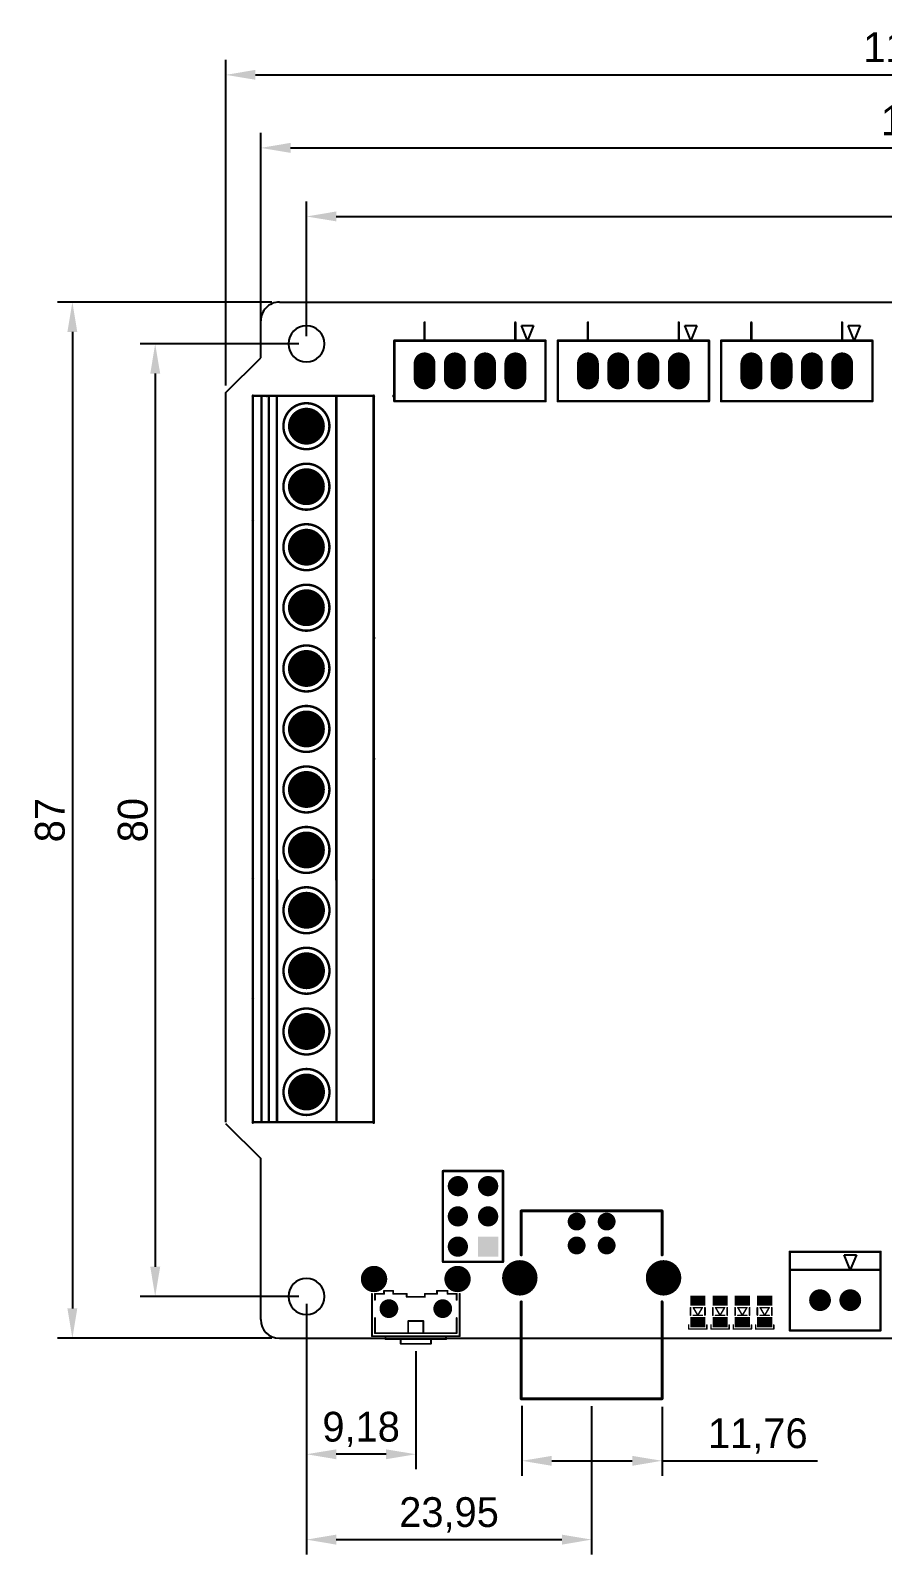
# Model space of a CAD drawing. Header units: millimetres. Extents: x 237 to 370, y 258 to 386.
# Drawn here: x 236.7 to 308.2, y 257.6 to 385.6 of the extents above; entities that cross this region are included whole.
import ezdxf

# ---------------------------------------------------------------- set-up
doc = ezdxf.new("R2010")
doc.units = ezdxf.units.MM
for name, color, linetype in [('KeepOutLayer', 6, 'Continuous'), ('TopOverlay', 2, 'Continuous'), ('TopPaste', 8, 'Continuous'), ('TopSolder', 216, 'Continuous')]:
    doc.layers.add(name, color=color, linetype=linetype)
doc.dimstyles.new('ISO-25', dxfattribs={"dimtxt": 2.5, "dimasz": 2.5, "dimexe": 1.25, "dimexo": 0.625, "dimtad": 1, "dimtxsty": 'Standard', "dimcen": 2.5, "dimadec": 0, "dimazin": 0, "dimtfac": 1, "dimtmove": 0, "dimatfit": 3, "dimfxl": 1, "dimarcsym": 0})

# ---------------------------------------------------------------- blocks, each defined once
blk = doc.blocks.new('*D1')
at = {"color": 0, "lineweight": -2}
for p, q in [((259.87, 359.89), (259.87, 371.2)), ((366.87, 359.89), (366.87, 371.2)), ((262.37, 369.95), (364.37, 369.95))]:
    blk.add_line(p, q, dxfattribs=at)
at = {"color": 0}
for points in [[(262.37, 370.37), (262.37, 369.54), (259.87, 369.95)], [(364.37, 370.37), (364.37, 369.54), (366.87, 369.95)]]:
    blk.add_solid(points, dxfattribs=at)
at = {"layer": 'Defpoints', "color": 0}
for p in [(366.87, 369.95), (259.87, 359.26), (366.87, 359.26)]:
    blk.add_point(p, dxfattribs=at)
at = {"color": 0, "insert": (313.37, 371.83), "char_height": 2.5, "attachment_point": 5}
blk.add_mtext('107', dxfattribs=at)
blk = doc.blocks.new('*D2')
at = {"color": 0, "lineweight": -2}
for p, q in [((259.24, 359.26), (245.92, 359.26)), ((247.17, 356.76), (247.17, 281.76)), ((259.24, 279.26), (245.92, 279.26))]:
    blk.add_line(p, q, dxfattribs=at)
at = {"color": 0}
for points in [[(246.76, 356.76), (247.59, 356.76), (247.17, 359.26)], [(246.76, 281.76), (247.59, 281.76), (247.17, 279.26)]]:
    blk.add_solid(points, dxfattribs=at)
at = {"layer": 'Defpoints', "color": 0}
for p in [(259.87, 359.26), (247.17, 279.26), (259.87, 279.26)]:
    blk.add_point(p, dxfattribs=at)
at = {"color": 0, "insert": (245.3, 319.26), "char_height": 2.5, "attachment_point": 5, "rotation": 90}
blk.add_mtext('80', dxfattribs=at)
blk = doc.blocks.new('*D3')
at = {"color": 0, "lineweight": -2}
for p, q in [((256.97, 362.76), (238.97, 362.76)), ((240.22, 360.26), (240.22, 278.26)), ((256.97, 275.76), (238.97, 275.76))]:
    blk.add_line(p, q, dxfattribs=at)
at = {"color": 0}
for points in [[(239.8, 360.26), (240.63, 360.26), (240.22, 362.76)], [(239.8, 278.26), (240.63, 278.26), (240.22, 275.76)]]:
    blk.add_solid(points, dxfattribs=at)
at = {"layer": 'Defpoints', "color": 0}
for p in [(257.59, 362.76), (240.22, 275.76), (257.59, 275.76)]:
    blk.add_point(p, dxfattribs=at)
at = {"color": 0, "insert": (238.34, 319.26), "char_height": 2.5, "attachment_point": 5, "rotation": 90}
blk.add_mtext('87', dxfattribs=at)
blk = doc.blocks.new('*D4')
at = {"color": 0, "lineweight": -2}
for p, q in [((256.03, 360.81), (256.03, 376.96)), ((370.36, 360.36), (370.36, 376.96)), ((258.53, 375.71), (367.86, 375.71))]:
    blk.add_line(p, q, dxfattribs=at)
at = {"color": 0}
for points in [[(258.53, 376.13), (258.53, 375.29), (256.03, 375.71)], [(367.86, 376.13), (367.86, 375.29), (370.36, 375.71)]]:
    blk.add_solid(points, dxfattribs=at)
at = {"layer": 'Defpoints', "color": 0}
for p in [(370.36, 375.71), (256.03, 360.18), (370.36, 359.73)]:
    blk.add_point(p, dxfattribs=at)
at = {"color": 0, "insert": (313.2, 377.79), "char_height": 2.5, "attachment_point": 5}
blk.add_mtext('114,33', dxfattribs=at)
blk = doc.blocks.new('*D5')
at = {"color": 0, "lineweight": -2}
for p, q in [((253.09, 355.77), (253.09, 383.09)), ((370.36, 357.04), (370.36, 383.09)), ((255.59, 381.84), (367.86, 381.84))]:
    blk.add_line(p, q, dxfattribs=at)
at = {"color": 0}
for points in [[(255.59, 382.26), (255.59, 381.43), (253.09, 381.84)], [(367.86, 382.26), (367.86, 381.43), (370.36, 381.84)]]:
    blk.add_solid(points, dxfattribs=at)
at = {"layer": 'Defpoints', "color": 0}
for p in [(370.36, 381.84), (370.36, 356.42), (253.09, 355.14)]:
    blk.add_point(p, dxfattribs=at)
at = {"color": 0, "insert": (311.73, 383.93), "char_height": 2.5, "attachment_point": 5}
blk.add_mtext('117,28', dxfattribs=at)
blk = doc.blocks.new('*D6')
at = {"color": 0, "lineweight": -2}
for p, q in [((259.87, 278.64), (259.87, 257.6)), ((283.81, 270.06), (283.81, 257.6)), ((262.37, 258.85), (281.31, 258.85))]:
    blk.add_line(p, q, dxfattribs=at)
at = {"color": 0}
for points in [[(262.37, 259.27), (262.37, 258.43), (259.87, 258.85)], [(281.31, 259.27), (281.31, 258.43), (283.81, 258.85)]]:
    blk.add_solid(points, dxfattribs=at)
at = {"layer": 'Defpoints', "color": 0}
for p in [(259.87, 279.26), (283.81, 270.68), (283.81, 258.85)]:
    blk.add_point(p, dxfattribs=at)
at = {"color": 0, "insert": (271.84, 260.93), "char_height": 2.5, "attachment_point": 5}
blk.add_mtext('23,95', dxfattribs=at)
blk = doc.blocks.new('*D7')
at = {"color": 0, "lineweight": -2}
for p, q in [((259.87, 278.64), (259.87, 264.77)), ((269.05, 274.67), (269.05, 264.77)), ((266.55, 266.02), (262.37, 266.02))]:
    blk.add_line(p, q, dxfattribs=at)
at = {"color": 0}
for points in [[(262.37, 266.43), (262.37, 265.6), (259.87, 266.02)], [(266.55, 266.43), (266.55, 265.6), (269.05, 266.02)]]:
    blk.add_solid(points, dxfattribs=at)
at = {"layer": 'Defpoints', "color": 0}
for p in [(259.87, 279.26), (269.05, 275.3), (259.87, 266.02)]:
    blk.add_point(p, dxfattribs=at)
at = {"color": 0, "insert": (264.46, 268.1), "char_height": 2.5, "attachment_point": 5}
blk.add_mtext('9,18', dxfattribs=at)
blk = doc.blocks.new('*D8')
at = {"color": 0, "lineweight": -2}
for p, q in [((277.96, 270.08), (277.96, 264.22)), ((289.72, 269.99), (289.72, 264.22)), ((280.46, 265.47), (287.22, 265.47)), ((289.72, 265.47), (302.76, 265.47))]:
    blk.add_line(p, q, dxfattribs=at)
at = {"color": 0}
for points in [[(280.46, 265.88), (280.46, 265.05), (277.96, 265.47)], [(287.22, 265.88), (287.22, 265.05), (289.72, 265.47)]]:
    blk.add_solid(points, dxfattribs=at)
at = {"layer": 'Defpoints', "color": 0}
for p in [(277.96, 270.7), (289.72, 270.62), (289.72, 265.47)]:
    blk.add_point(p, dxfattribs=at)
at = {"color": 0, "insert": (297.76, 267.55), "char_height": 2.5, "attachment_point": 5}
blk.add_mtext('11,76', dxfattribs=at)

msp = doc.modelspace()

# ---------------------------------------------------------------- linework, layer by layer
at = {"layer": 'KeepOutLayer'}
for p, q in [((257.594, 362.761), (368.865, 362.761)), ((256.032, 358.089), (256.032, 361.198)), ((253.085, 355.143), (256.032, 358.089)), ((253.085, 355.143), (253.086, 293.896)), ((253.086, 293.802), (256.032, 290.855)), ((256.032, 277.323), (256.032, 290.855)), ((257.594, 275.761), (330.365, 275.761))]:
    msp.add_line(p, q, dxfattribs=at)
for centre, radius, start, end in [((257.606, 361.187), 1.574, 90.42186, 180.42186), ((257.594, 277.323), 1.562, 179.99991, 269.99981)]:
    msp.add_arc(centre, radius, start, end, dxfattribs=at)
at = {"layer": 'TopOverlay'}
for p, q in [((278.422, 359.524), (277.914, 360.794)), ((277.914, 360.794), (278.93, 360.794)), ((278.93, 360.794), (278.422, 359.524)), ((292.138, 359.524), (291.63, 360.794)), ((291.63, 360.794), (292.646, 360.794)), ((292.646, 360.794), (292.138, 359.524)), ((305.854, 359.524), (305.346, 360.794)), ((305.346, 360.794), (306.362, 360.794)), ((306.362, 360.794), (305.854, 359.524)), ((305.524, 281.495), (305.016, 282.765)), ((305.016, 282.765), (306.032, 282.765)), ((306.032, 282.765), (305.524, 281.495))]:
    msp.add_line(p, q, dxfattribs=at)
for points, const_width in [([(269.786, 359.524), (269.786, 361.048)], 0.2), ([(277.406, 359.524), (277.406, 361.048)], 0.2), ([(283.502, 359.524), (283.502, 361.048)], 0.2), ([(291.122, 359.524), (291.122, 361.048)], 0.2), ([(297.218, 359.524), (297.218, 361.048)], 0.2), ([(304.838, 359.524), (304.838, 361.048)], 0.2), ([(267.246, 354.444), (267.246, 359.524)], 0.2), ([(267.246, 359.524), (279.946, 359.524)], 0.2), ([(279.946, 354.444), (279.946, 359.524)], 0.2), ([(280.962, 354.444), (280.962, 359.524)], 0.2), ([(280.962, 359.524), (293.662, 359.524)], 0.2), ([(293.662, 354.444), (293.662, 359.524)], 0.2), ([(294.678, 354.444), (294.678, 359.524)], 0.2), ([(294.678, 359.524), (307.378, 359.524)], 0.2), ([(307.378, 354.444), (307.378, 359.524)], 0.2), ([(255.365, 314.219), (255.365, 354.88)], 0.203), ([(255.365, 354.88), (256.513, 354.88)], 0.203), ([(256.09, 314.219), (256.09, 354.88)], 0.203), ([(256.538, 354.88), (257.392, 354.88)], 0.203), ([(256.712, 314.219), (256.712, 354.88)], 0.203), ([(257.392, 354.88), (262.38, 354.88)], 0.203), ([(257.392, 314.219), (257.392, 354.88)], 0.203), ([(262.38, 354.88), (265.515, 354.88)], 0.203), ([(262.38, 314.219), (262.38, 354.88)], 0.203), ([(265.515, 293.906), (265.515, 354.88)], 0.203), ([(267.246, 354.444), (279.946, 354.444)], 0.2), ([(280.962, 354.444), (293.662, 354.444)], 0.2), ([(294.678, 354.444), (307.378, 354.444)], 0.2), ([(255.365, 293.896), (255.365, 314.237)], 0.203), ([(256.095, 293.896), (256.095, 314.237)], 0.203), ([(256.718, 293.896), (256.718, 314.237)], 0.203), ([(257.398, 293.896), (257.398, 314.237)], 0.203), ([(262.385, 293.896), (262.385, 314.237)], 0.203), ([(255.395, 293.896), (256.095, 293.896)], 0.203), ([(256.095, 293.896), (256.718, 293.896)], 0.203), ([(256.718, 293.896), (257.398, 293.896)], 0.203), ([(257.398, 293.896), (262.385, 293.896)], 0.203), ([(262.385, 293.896), (265.505, 293.896)], 0.203), ([(265.505, 293.896), (265.515, 293.906)], 0.203), ([(271.33, 289.801), (276.37, 289.801)], 0.2), ([(271.33, 282.181), (271.33, 289.801)], 0.2), ([(276.37, 282.181), (276.37, 289.801)], 0.2), ([(277.901, 286.445), (289.719, 286.445)], 0.254), ([(277.901, 282.762), (277.901, 286.445)], 0.254), ([(289.719, 282.762), (289.719, 286.445)], 0.254), ([(300.444, 283.019), (302.984, 283.019)], 0.2), ([(300.444, 281.495), (300.444, 283.019)], 0.2), ([(302.984, 283.019), (308.064, 283.019)], 0.2), ([(308.064, 281.495), (308.064, 283.019)], 0.2), ([(271.33, 282.181), (276.37, 282.181)], 0.2), ([(300.444, 276.415), (300.444, 281.495)], 0.2), ([(300.444, 281.495), (308.064, 281.495)], 0.2), ([(308.064, 276.415), (308.064, 281.495)], 0.2), ([(265.366, 275.933), (265.366, 279.489)], 0.152), ([(265.62, 279.489), (266.382, 279.489)], 0.152), ([(265.62, 278.981), (265.62, 279.489)], 0.152), ([(266.382, 279.489), (266.382, 279.743)], 0.152), ([(266.382, 279.743), (267.144, 279.743)], 0.152), ([(267.144, 279.489), (267.144, 279.743)], 0.152), ([(267.144, 279.489), (268.287, 279.489)], 0.152), ([(268.287, 279.235), (268.287, 279.489)], 0.152), ([(268.287, 279.235), (269.811, 279.235)], 0.152), ([(269.811, 279.235), (269.811, 279.489)], 0.152), ([(269.811, 279.489), (270.827, 279.489)], 0.152), ([(270.827, 279.489), (270.827, 279.743)], 0.152), ([(270.827, 279.743), (271.716, 279.743)], 0.152), ([(271.716, 279.489), (271.716, 279.743)], 0.152), ([(271.716, 279.489), (272.478, 279.489)], 0.152), ([(272.478, 278.981), (272.478, 279.489)], 0.152), ([(272.732, 275.933), (272.732, 279.489)], 0.152), ([(277.901, 270.681), (277.901, 278.811)], 0.254), ([(289.719, 270.681), (289.719, 278.811)], 0.254), ([(292.113, 277.711), (292.113, 278.316)], 0.152), ([(292.341, 278.333), (292.722, 277.685)], 0.127), ([(292.341, 278.333), (293.103, 278.333)], 0.127), ([(292.341, 277.685), (292.722, 277.685)], 0.127), ([(292.722, 277.685), (293.103, 278.333)], 0.127), ([(292.722, 277.685), (293.103, 277.685)], 0.127), ([(293.322, 277.711), (293.322, 278.316)], 0.152), ([(293.984, 277.711), (293.984, 278.316)], 0.152), ([(294.212, 278.333), (294.974, 278.333)], 0.127), ([(294.212, 278.333), (294.593, 277.685)], 0.127), ([(294.212, 277.685), (294.593, 277.685)], 0.127), ([(294.593, 277.685), (294.974, 278.333)], 0.127), ([(294.593, 277.685), (294.974, 277.685)], 0.127), ([(295.193, 277.711), (295.193, 278.316)], 0.152), ([(295.855, 277.711), (295.855, 278.316)], 0.152), ([(296.084, 278.333), (296.465, 277.685)], 0.127), ([(296.084, 278.333), (296.846, 278.333)], 0.127), ([(296.084, 277.685), (296.465, 277.685)], 0.127), ([(296.465, 277.685), (296.846, 278.333)], 0.127), ([(296.465, 277.685), (296.846, 277.685)], 0.127), ([(297.065, 277.711), (297.065, 278.316)], 0.152), ([(297.726, 277.711), (297.726, 278.316)], 0.152), ([(297.955, 278.333), (298.717, 278.333)], 0.127), ([(297.955, 278.333), (298.336, 277.685)], 0.127), ([(297.955, 277.685), (298.336, 277.685)], 0.127), ([(298.336, 277.685), (298.717, 278.333)], 0.127), ([(298.336, 277.685), (298.717, 277.685)], 0.127), ([(298.936, 277.711), (298.936, 278.316)], 0.152), ([(265.62, 276.187), (265.62, 277.457)], 0.152), ([(268.414, 276.187), (268.414, 277.203)], 0.152), ([(268.414, 277.203), (269.684, 277.203)], 0.152), ([(269.684, 276.187), (269.684, 277.203)], 0.152), ([(272.478, 276.187), (272.478, 277.457)], 0.152), ([(291.96, 276.542), (291.96, 276.873)], 0.127), ([(291.96, 276.542), (293.484, 276.542)], 0.127), ([(293.484, 276.542), (293.484, 276.873)], 0.127), ([(293.831, 276.542), (293.831, 276.873)], 0.127), ([(293.831, 276.542), (295.355, 276.542)], 0.127), ([(295.355, 276.542), (295.355, 276.873)], 0.127), ([(295.703, 276.542), (295.703, 276.873)], 0.127), ([(295.703, 276.542), (297.227, 276.542)], 0.127), ([(297.227, 276.542), (297.227, 276.873)], 0.127), ([(297.574, 276.542), (297.574, 276.873)], 0.127), ([(297.574, 276.542), (299.098, 276.542)], 0.127), ([(299.098, 276.542), (299.098, 276.873)], 0.127), ([(300.444, 276.415), (308.064, 276.415)], 0.2), ([(265.366, 275.933), (271.589, 275.933)], 0.152), ([(265.62, 276.187), (268.414, 276.187)], 0.152), ([(266.509, 275.679), (266.509, 275.933)], 0.152), ([(266.509, 275.679), (267.779, 275.679)], 0.152), ([(267.779, 275.298), (267.779, 275.679)], 0.152), ([(267.779, 275.679), (270.319, 275.679)], 0.152), ([(267.779, 275.298), (270.319, 275.298)], 0.152), ([(268.414, 276.187), (269.684, 276.187)], 0.152), ([(269.684, 276.187), (272.478, 276.187)], 0.152), ([(270.319, 275.298), (270.319, 275.679)], 0.152), ([(270.319, 275.679), (271.589, 275.679)], 0.152), ([(271.589, 275.933), (272.732, 275.933)], 0.152), ([(271.589, 275.679), (271.589, 275.933)], 0.152), ([(277.901, 270.681), (289.719, 270.681)], 0.254)]:
    msp.add_lwpolyline(points, dxfattribs=dict(at, const_width=const_width))
for points, const_width in [([(269.736, 361.048, 1), (269.836, 361.048, 1)], 0.1), ([(277.356, 361.048, 1), (277.456, 361.048, 1)], 0.1), ([(283.452, 361.048, 1), (283.552, 361.048, 1)], 0.1), ([(291.072, 361.048, 1), (291.172, 361.048, 1)], 0.1), ([(297.168, 361.048, 1), (297.268, 361.048, 1)], 0.1), ([(304.788, 361.048, 1), (304.888, 361.048, 1)], 0.1), ([(267.196, 359.524, 1), (267.296, 359.524, 1)], 0.1), ([(267.196, 359.524, 1), (267.296, 359.524, 1)], 0.1), ([(269.736, 359.524, 1), (269.836, 359.524, 1)], 0.1), ([(277.356, 359.524, 1), (277.456, 359.524, 1)], 0.1), ([(279.896, 359.524, 1), (279.996, 359.524, 1)], 0.1), ([(279.896, 359.524, 1), (279.996, 359.524, 1)], 0.1), ([(280.912, 359.524, 1), (281.012, 359.524, 1)], 0.1), ([(280.912, 359.524, 1), (281.012, 359.524, 1)], 0.1), ([(283.452, 359.524, 1), (283.552, 359.524, 1)], 0.1), ([(291.072, 359.524, 1), (291.172, 359.524, 1)], 0.1), ([(293.612, 359.524, 1), (293.712, 359.524, 1)], 0.1), ([(293.612, 359.524, 1), (293.712, 359.524, 1)], 0.1), ([(294.628, 359.524, 1), (294.728, 359.524, 1)], 0.1), ([(294.628, 359.524, 1), (294.728, 359.524, 1)], 0.1), ([(297.168, 359.524, 1), (297.268, 359.524, 1)], 0.1), ([(304.788, 359.524, 1), (304.888, 359.524, 1)], 0.1), ([(307.328, 359.524, 1), (307.428, 359.524, 1)], 0.1), ([(307.328, 359.524, 1), (307.428, 359.524, 1)], 0.1), ([(255.365, 354.931, 1), (255.365, 354.829, 1)], 0.102), ([(255.365, 354.931, 1), (255.365, 354.829, 1)], 0.102), ([(256.09, 354.931, 1), (256.09, 354.829, 1)], 0.102), ([(256.513, 354.931, 1), (256.513, 354.829, 1)], 0.102), ([(256.538, 354.931, 1), (256.538, 354.829, 1)], 0.102), ([(256.712, 354.931, 1), (256.712, 354.829, 1)], 0.102), ([(257.392, 354.931, 1), (257.392, 354.829, 1)], 0.102), ([(257.392, 354.931, 1), (257.392, 354.829, 1)], 0.102), ([(257.392, 354.931, 1), (257.392, 354.829, 1)], 0.102), ([(262.38, 354.931, 1), (262.38, 354.829, 1)], 0.102), ([(262.38, 354.931, 1), (262.38, 354.829, 1)], 0.102), ([(262.38, 354.931, 1), (262.38, 354.829, 1)], 0.102), ([(265.515, 354.931, 1), (265.515, 354.829, 1)], 0.102), ([(265.515, 354.931, 1), (265.515, 354.829, 1)], 0.102), ([(267.196, 354.444, 1), (267.296, 354.444, 1)], 0.1), ([(267.196, 354.444, 1), (267.296, 354.444, 1)], 0.1), ([(279.896, 354.444, 1), (279.996, 354.444, 1)], 0.1), ([(279.896, 354.444, 1), (279.996, 354.444, 1)], 0.1), ([(280.912, 354.444, 1), (281.012, 354.444, 1)], 0.1), ([(280.912, 354.444, 1), (281.012, 354.444, 1)], 0.1), ([(293.612, 354.444, 1), (293.712, 354.444, 1)], 0.1), ([(293.612, 354.444, 1), (293.712, 354.444, 1)], 0.1), ([(294.628, 354.444, 1), (294.728, 354.444, 1)], 0.1), ([(294.628, 354.444, 1), (294.728, 354.444, 1)], 0.1), ([(307.328, 354.444, 1), (307.428, 354.444, 1)], 0.1), ([(307.328, 354.444, 1), (307.428, 354.444, 1)], 0.1), ([(259.865, 350.41, 1), (259.865, 354.271, 1)], 0.203), ([(259.865, 354.321, 1), (259.865, 354.22, 1)], 0.102), ([(259.865, 350.461, 1), (259.865, 350.359, 1)], 0.102), ([(259.865, 345.33, 1), (259.865, 349.191, 1)], 0.203), ([(259.865, 349.241, 1), (259.865, 349.14, 1)], 0.102), ([(259.865, 345.381, 1), (259.865, 345.279, 1)], 0.102), ([(259.865, 340.25, 1), (259.865, 344.111, 1)], 0.203), ([(259.865, 344.161, 1), (259.865, 344.06, 1)], 0.102), ([(259.865, 335.17, 1), (259.865, 339.031, 1)], 0.203), ([(259.865, 340.301, 1), (259.865, 340.199, 1)], 0.102), ([(259.865, 339.081, 1), (259.865, 338.98, 1)], 0.102), ([(259.865, 330.069, 1), (259.865, 333.93, 1)], 0.203), ([(259.865, 335.221, 1), (259.865, 335.119, 1)], 0.102), ([(259.865, 333.98, 1), (259.865, 333.879, 1)], 0.102), ([(259.865, 330.12, 1), (259.865, 330.018, 1)], 0.102), ([(259.865, 324.989, 1), (259.865, 328.85, 1)], 0.203), ([(259.865, 328.9, 1), (259.865, 328.799, 1)], 0.102), ([(259.865, 325.04, 1), (259.865, 324.938, 1)], 0.102), ([(259.865, 319.909, 1), (259.865, 323.77, 1)], 0.203), ([(259.865, 323.82, 1), (259.865, 323.719, 1)], 0.102), ([(259.865, 319.96, 1), (259.865, 319.858, 1)], 0.102), ([(259.865, 314.829, 1), (259.865, 318.69, 1)], 0.203), ([(259.865, 318.74, 1), (259.865, 318.639, 1)], 0.102), ([(259.865, 314.88, 1), (259.865, 314.778, 1)], 0.102), ([(255.365, 314.288, 1), (255.365, 314.187, 1)], 0.102), ([(255.365, 314.27, 1), (255.365, 314.168, 1)], 0.102), ([(256.09, 314.27, 1), (256.09, 314.168, 1)], 0.102), ([(256.095, 314.288, 1), (256.095, 314.187, 1)], 0.102), ([(256.712, 314.27, 1), (256.712, 314.168, 1)], 0.102), ([(256.718, 314.288, 1), (256.718, 314.187, 1)], 0.102), ([(257.392, 314.27, 1), (257.392, 314.168, 1)], 0.102), ([(257.398, 314.288, 1), (257.398, 314.187, 1)], 0.102), ([(259.871, 309.767, 1), (259.871, 313.628, 1)], 0.203), ([(259.871, 313.679, 1), (259.871, 313.577, 1)], 0.102), ([(262.38, 314.27, 1), (262.38, 314.168, 1)], 0.102), ([(262.385, 314.288, 1), (262.385, 314.187, 1)], 0.102), ([(259.871, 309.818, 1), (259.871, 309.716, 1)], 0.102), ([(259.871, 304.687, 1), (259.871, 308.548, 1)], 0.203), ([(259.871, 308.599, 1), (259.871, 308.497, 1)], 0.102), ([(259.871, 304.738, 1), (259.871, 304.636, 1)], 0.102), ([(259.871, 299.586, 1), (259.871, 303.447, 1)], 0.203), ([(259.871, 303.498, 1), (259.871, 303.396, 1)], 0.102), ([(259.871, 299.637, 1), (259.871, 299.535, 1)], 0.102), ([(259.871, 294.506, 1), (259.871, 298.367, 1)], 0.203), ([(259.871, 298.418, 1), (259.871, 298.316, 1)], 0.102), ([(259.871, 294.557, 1), (259.871, 294.455, 1)], 0.102), ([(255.365, 293.947, 1), (255.365, 293.846, 1)], 0.102), ([(255.395, 293.947, 1), (255.395, 293.846, 1)], 0.102), ([(256.095, 293.947, 1), (256.095, 293.846, 1)], 0.102), ([(256.095, 293.947, 1), (256.095, 293.846, 1)], 0.102), ([(256.095, 293.947, 1), (256.095, 293.846, 1)], 0.102), ([(256.718, 293.947, 1), (256.718, 293.846, 1)], 0.102), ([(256.718, 293.947, 1), (256.718, 293.846, 1)], 0.102), ([(256.718, 293.947, 1), (256.718, 293.846, 1)], 0.102), ([(257.398, 293.947, 1), (257.398, 293.846, 1)], 0.102), ([(257.398, 293.947, 1), (257.398, 293.846, 1)], 0.102), ([(257.398, 293.947, 1), (257.398, 293.846, 1)], 0.102), ([(262.385, 293.947, 1), (262.385, 293.846, 1)], 0.102), ([(262.385, 293.947, 1), (262.385, 293.846, 1)], 0.102), ([(262.385, 293.947, 1), (262.385, 293.846, 1)], 0.102), ([(265.505, 293.947, 1), (265.505, 293.846, 1)], 0.102), ([(265.505, 293.947, 1), (265.505, 293.846, 1)], 0.102), ([(265.515, 293.957, 1), (265.515, 293.855, 1)], 0.102), ([(265.515, 293.957, 1), (265.515, 293.855, 1)], 0.102), ([(271.33, 289.751, 1), (271.33, 289.851, 1)], 0.1), ([(271.33, 289.751, 1), (271.33, 289.851, 1)], 0.1), ([(276.37, 289.751, 1), (276.37, 289.851, 1)], 0.1), ([(276.37, 289.751, 1), (276.37, 289.851, 1)], 0.1), ([(277.838, 286.445, 1), (277.965, 286.445, 1)], 0.127), ([(277.838, 286.445, 1), (277.965, 286.445, 1)], 0.127), ([(289.656, 286.445, 1), (289.783, 286.445, 1)], 0.127), ([(289.656, 286.445, 1), (289.783, 286.445, 1)], 0.127), ([(277.838, 282.762, 1), (277.965, 282.762, 1)], 0.127), ([(289.656, 282.762, 1), (289.783, 282.762, 1)], 0.127), ([(300.394, 283.019, 1), (300.494, 283.019, 1)], 0.1), ([(300.394, 283.019, 1), (300.494, 283.019, 1)], 0.1), ([(302.934, 283.019, 1), (303.034, 283.019, 1)], 0.1), ([(302.934, 283.019, 1), (303.034, 283.019, 1)], 0.1), ([(308.014, 283.019, 1), (308.114, 283.019, 1)], 0.1), ([(308.014, 283.019, 1), (308.114, 283.019, 1)], 0.1), ([(271.33, 282.131, 1), (271.33, 282.231, 1)], 0.1), ([(271.33, 282.131, 1), (271.33, 282.231, 1)], 0.1), ([(276.37, 282.131, 1), (276.37, 282.231, 1)], 0.1), ([(276.37, 282.131, 1), (276.37, 282.231, 1)], 0.1), ([(300.394, 281.495, 1), (300.494, 281.495, 1)], 0.1), ([(300.394, 281.495, 1), (300.494, 281.495, 1)], 0.1), ([(300.394, 281.495, 1), (300.494, 281.495, 1)], 0.1), ([(308.014, 281.495, 1), (308.114, 281.495, 1)], 0.1), ([(308.014, 281.495, 1), (308.114, 281.495, 1)], 0.1), ([(308.014, 281.495, 1), (308.114, 281.495, 1)], 0.1), ([(265.328, 279.489, 1), (265.405, 279.489, 1)], 0.0762), ([(265.582, 279.489, 1), (265.659, 279.489, 1)], 0.0762), ([(265.582, 279.489, 1), (265.659, 279.489, 1)], 0.0762), ([(265.582, 278.981, 1), (265.659, 278.981, 1)], 0.0762), ([(266.344, 279.743, 1), (266.421, 279.743, 1)], 0.0762), ([(266.344, 279.743, 1), (266.421, 279.743, 1)], 0.0762), ([(266.344, 279.489, 1), (266.421, 279.489, 1)], 0.0762), ([(266.344, 279.489, 1), (266.421, 279.489, 1)], 0.0762), ([(267.106, 279.743, 1), (267.183, 279.743, 1)], 0.0762), ([(267.106, 279.743, 1), (267.183, 279.743, 1)], 0.0762), ([(267.106, 279.489, 1), (267.183, 279.489, 1)], 0.0762), ([(267.106, 279.489, 1), (267.183, 279.489, 1)], 0.0762), ([(268.249, 279.489, 1), (268.326, 279.489, 1)], 0.0762), ([(268.249, 279.489, 1), (268.326, 279.489, 1)], 0.0762), ([(268.249, 279.235, 1), (268.326, 279.235, 1)], 0.0762), ([(268.249, 279.235, 1), (268.326, 279.235, 1)], 0.0762), ([(269.773, 279.489, 1), (269.85, 279.489, 1)], 0.0762), ([(269.773, 279.489, 1), (269.85, 279.489, 1)], 0.0762), ([(269.773, 279.235, 1), (269.85, 279.235, 1)], 0.0762), ([(269.773, 279.235, 1), (269.85, 279.235, 1)], 0.0762), ([(270.789, 279.743, 1), (270.866, 279.743, 1)], 0.0762), ([(270.789, 279.743, 1), (270.866, 279.743, 1)], 0.0762), ([(270.789, 279.489, 1), (270.866, 279.489, 1)], 0.0762), ([(270.789, 279.489, 1), (270.866, 279.489, 1)], 0.0762), ([(271.678, 279.743, 1), (271.755, 279.743, 1)], 0.0762), ([(271.678, 279.743, 1), (271.755, 279.743, 1)], 0.0762), ([(271.678, 279.489, 1), (271.755, 279.489, 1)], 0.0762), ([(271.678, 279.489, 1), (271.755, 279.489, 1)], 0.0762), ([(272.44, 279.489, 1), (272.517, 279.489, 1)], 0.0762), ([(272.44, 279.489, 1), (272.517, 279.489, 1)], 0.0762), ([(272.44, 278.981, 1), (272.517, 278.981, 1)], 0.0762), ([(272.694, 279.489, 1), (272.771, 279.489, 1)], 0.0762), ([(277.838, 278.811, 1), (277.965, 278.811, 1)], 0.127), ([(289.656, 278.811, 1), (289.783, 278.811, 1)], 0.127), ([(292.151, 278.316, 1), (292.075, 278.316, 1)], 0.0762), ([(292.151, 277.711, 1), (292.075, 277.711, 1)], 0.0762), ([(292.373, 278.333, 1), (292.31, 278.333, 1)], 0.0635), ([(292.373, 278.333, 1), (292.31, 278.333, 1)], 0.0635), ([(292.373, 277.685, 1), (292.31, 277.685, 1)], 0.0635), ([(292.754, 277.685, 1), (292.691, 277.685, 1)], 0.0635), ([(292.754, 277.685, 1), (292.691, 277.685, 1)], 0.0635), ([(292.754, 277.685, 1), (292.691, 277.685, 1)], 0.0635), ([(292.754, 277.685, 1), (292.691, 277.685, 1)], 0.0635), ([(293.135, 278.333, 1), (293.072, 278.333, 1)], 0.0635), ([(293.135, 278.333, 1), (293.072, 278.333, 1)], 0.0635), ([(293.135, 277.685, 1), (293.072, 277.685, 1)], 0.0635), ([(293.36, 278.316, 1), (293.284, 278.316, 1)], 0.0762), ([(293.36, 277.711, 1), (293.284, 277.711, 1)], 0.0762), ([(294.022, 278.316, 1), (293.946, 278.316, 1)], 0.0762), ([(294.022, 277.711, 1), (293.946, 277.711, 1)], 0.0762), ([(294.244, 278.333, 1), (294.181, 278.333, 1)], 0.0635), ([(294.244, 278.333, 1), (294.181, 278.333, 1)], 0.0635), ([(294.244, 277.685, 1), (294.181, 277.685, 1)], 0.0635), ([(294.625, 277.685, 1), (294.562, 277.685, 1)], 0.0635), ([(294.625, 277.685, 1), (294.562, 277.685, 1)], 0.0635), ([(294.625, 277.685, 1), (294.562, 277.685, 1)], 0.0635), ([(294.625, 277.685, 1), (294.562, 277.685, 1)], 0.0635), ([(295.006, 278.333, 1), (294.943, 278.333, 1)], 0.0635), ([(295.006, 278.333, 1), (294.943, 278.333, 1)], 0.0635), ([(295.006, 277.685, 1), (294.943, 277.685, 1)], 0.0635), ([(295.232, 278.316, 1), (295.155, 278.316, 1)], 0.0762), ([(295.232, 277.711, 1), (295.155, 277.711, 1)], 0.0762), ([(295.893, 278.316, 1), (295.817, 278.316, 1)], 0.0762), ([(295.893, 277.711, 1), (295.817, 277.711, 1)], 0.0762), ([(296.115, 278.333, 1), (296.052, 278.333, 1)], 0.0635), ([(296.115, 278.333, 1), (296.052, 278.333, 1)], 0.0635), ([(296.115, 277.685, 1), (296.052, 277.685, 1)], 0.0635), ([(296.496, 277.685, 1), (296.433, 277.685, 1)], 0.0635), ([(296.496, 277.685, 1), (296.433, 277.685, 1)], 0.0635), ([(296.496, 277.685, 1), (296.433, 277.685, 1)], 0.0635), ([(296.496, 277.685, 1), (296.433, 277.685, 1)], 0.0635), ([(296.877, 278.333, 1), (296.814, 278.333, 1)], 0.0635), ([(296.877, 278.333, 1), (296.814, 278.333, 1)], 0.0635), ([(296.877, 277.685, 1), (296.814, 277.685, 1)], 0.0635), ([(297.103, 278.316, 1), (297.026, 278.316, 1)], 0.0762), ([(297.103, 277.711, 1), (297.026, 277.711, 1)], 0.0762), ([(297.764, 278.316, 1), (297.688, 278.316, 1)], 0.0762), ([(297.764, 277.711, 1), (297.688, 277.711, 1)], 0.0762), ([(297.986, 278.333, 1), (297.923, 278.333, 1)], 0.0635), ([(297.986, 278.333, 1), (297.923, 278.333, 1)], 0.0635), ([(297.986, 277.685, 1), (297.923, 277.685, 1)], 0.0635), ([(298.367, 277.685, 1), (298.304, 277.685, 1)], 0.0635), ([(298.367, 277.685, 1), (298.304, 277.685, 1)], 0.0635), ([(298.367, 277.685, 1), (298.304, 277.685, 1)], 0.0635), ([(298.367, 277.685, 1), (298.304, 277.685, 1)], 0.0635), ([(298.748, 278.333, 1), (298.685, 278.333, 1)], 0.0635), ([(298.748, 278.333, 1), (298.685, 278.333, 1)], 0.0635), ([(298.748, 277.685, 1), (298.685, 277.685, 1)], 0.0635), ([(298.974, 278.316, 1), (298.898, 278.316, 1)], 0.0762), ([(298.974, 277.711, 1), (298.898, 277.711, 1)], 0.0762), ([(265.582, 277.457, 1), (265.659, 277.457, 1)], 0.0762), ([(268.376, 277.203, 1), (268.453, 277.203, 1)], 0.0762), ([(268.376, 277.203, 1), (268.453, 277.203, 1)], 0.0762), ([(269.646, 277.203, 1), (269.723, 277.203, 1)], 0.0762), ([(269.646, 277.203, 1), (269.723, 277.203, 1)], 0.0762), ([(272.44, 277.457, 1), (272.517, 277.457, 1)], 0.0762), ([(291.992, 276.873, 1), (291.929, 276.873, 1)], 0.0635), ([(291.992, 276.542, 1), (291.929, 276.542, 1)], 0.0635), ([(291.992, 276.542, 1), (291.929, 276.542, 1)], 0.0635), ([(293.516, 276.873, 1), (293.453, 276.873, 1)], 0.0635), ([(293.516, 276.542, 1), (293.453, 276.542, 1)], 0.0635), ([(293.516, 276.542, 1), (293.453, 276.542, 1)], 0.0635), ([(293.863, 276.873, 1), (293.8, 276.873, 1)], 0.0635), ([(293.863, 276.542, 1), (293.8, 276.542, 1)], 0.0635), ([(293.863, 276.542, 1), (293.8, 276.542, 1)], 0.0635), ([(295.387, 276.873, 1), (295.324, 276.873, 1)], 0.0635), ([(295.387, 276.542, 1), (295.324, 276.542, 1)], 0.0635), ([(295.387, 276.542, 1), (295.324, 276.542, 1)], 0.0635), ([(295.734, 276.873, 1), (295.671, 276.873, 1)], 0.0635), ([(295.734, 276.542, 1), (295.671, 276.542, 1)], 0.0635), ([(295.734, 276.542, 1), (295.671, 276.542, 1)], 0.0635), ([(297.258, 276.873, 1), (297.195, 276.873, 1)], 0.0635), ([(297.258, 276.542, 1), (297.195, 276.542, 1)], 0.0635), ([(297.258, 276.542, 1), (297.195, 276.542, 1)], 0.0635), ([(297.605, 276.873, 1), (297.542, 276.873, 1)], 0.0635), ([(297.605, 276.542, 1), (297.542, 276.542, 1)], 0.0635), ([(297.605, 276.542, 1), (297.542, 276.542, 1)], 0.0635), ([(299.129, 276.873, 1), (299.066, 276.873, 1)], 0.0635), ([(299.129, 276.542, 1), (299.066, 276.542, 1)], 0.0635), ([(299.129, 276.542, 1), (299.066, 276.542, 1)], 0.0635), ([(300.394, 276.415, 1), (300.494, 276.415, 1)], 0.1), ([(300.394, 276.415, 1), (300.494, 276.415, 1)], 0.1), ([(308.014, 276.415, 1), (308.114, 276.415, 1)], 0.1), ([(308.014, 276.415, 1), (308.114, 276.415, 1)], 0.1), ([(265.328, 275.933, 1), (265.405, 275.933, 1)], 0.0762), ([(265.328, 275.933, 1), (265.405, 275.933, 1)], 0.0762), ([(265.582, 276.187, 1), (265.659, 276.187, 1)], 0.0762), ([(265.582, 276.187, 1), (265.659, 276.187, 1)], 0.0762), ([(266.471, 275.933, 1), (266.548, 275.933, 1)], 0.0762), ([(266.471, 275.679, 1), (266.548, 275.679, 1)], 0.0762), ([(266.471, 275.679, 1), (266.548, 275.679, 1)], 0.0762), ([(267.741, 275.679, 1), (267.818, 275.679, 1)], 0.0762), ([(267.741, 275.679, 1), (267.818, 275.679, 1)], 0.0762), ([(267.741, 275.679, 1), (267.818, 275.679, 1)], 0.0762), ([(267.741, 275.298, 1), (267.818, 275.298, 1)], 0.0762), ([(267.741, 275.298, 1), (267.818, 275.298, 1)], 0.0762), ([(268.376, 276.187, 1), (268.453, 276.187, 1)], 0.0762), ([(268.376, 276.187, 1), (268.453, 276.187, 1)], 0.0762), ([(268.376, 276.187, 1), (268.453, 276.187, 1)], 0.0762), ([(269.646, 276.187, 1), (269.723, 276.187, 1)], 0.0762), ([(269.646, 276.187, 1), (269.723, 276.187, 1)], 0.0762), ([(269.646, 276.187, 1), (269.723, 276.187, 1)], 0.0762), ([(270.281, 275.679, 1), (270.358, 275.679, 1)], 0.0762), ([(270.281, 275.679, 1), (270.358, 275.679, 1)], 0.0762), ([(270.281, 275.679, 1), (270.358, 275.679, 1)], 0.0762), ([(270.281, 275.298, 1), (270.358, 275.298, 1)], 0.0762), ([(270.281, 275.298, 1), (270.358, 275.298, 1)], 0.0762), ([(271.551, 275.933, 1), (271.628, 275.933, 1)], 0.0762), ([(271.551, 275.933, 1), (271.628, 275.933, 1)], 0.0762), ([(271.551, 275.933, 1), (271.628, 275.933, 1)], 0.0762), ([(271.551, 275.679, 1), (271.628, 275.679, 1)], 0.0762), ([(271.551, 275.679, 1), (271.628, 275.679, 1)], 0.0762), ([(272.44, 276.187, 1), (272.517, 276.187, 1)], 0.0762), ([(272.44, 276.187, 1), (272.517, 276.187, 1)], 0.0762), ([(272.694, 275.933, 1), (272.771, 275.933, 1)], 0.0762), ([(272.694, 275.933, 1), (272.771, 275.933, 1)], 0.0762), ([(277.838, 270.681, 1), (277.965, 270.681, 1)], 0.127), ([(277.838, 270.681, 1), (277.965, 270.681, 1)], 0.127), ([(289.656, 270.681, 1), (289.783, 270.681, 1)], 0.127), ([(289.656, 270.681, 1), (289.783, 270.681, 1)], 0.127)]:
    msp.add_lwpolyline(points, format="xyb", close=True, dxfattribs=dict(at, const_width=const_width))
for centre, start, end in [((255.365, 354.88), 0, 180), ((255.365, 354.88), 180, 0), ((265.522, 354.88), 0, 180), ((265.522, 354.88), 180, 0), ((267.195, 354.88), 0, 180), ((267.195, 354.88), 180, 0), ((255.37, 344.411), 0, 180), ((255.37, 344.411), 180, 0), ((265.522, 344.731), 0, 180), ((265.522, 344.731), 180, 0), ((255.37, 334.341), 0, 180), ((255.37, 334.341), 180, 0), ((265.544, 334.561), 0, 180), ((265.544, 334.561), 180, 0), ((255.37, 324.349), 0, 180), ((255.37, 324.349), 180, 0), ((265.505, 324.386), 0, 180), ((265.505, 324.386), 180, 0), ((265.544, 324.411), 0, 180), ((265.544, 324.411), 180, 0), ((255.37, 314.352), 0, 180), ((255.37, 314.352), 180, 0), ((265.505, 314.236), 0, 180), ((265.505, 314.236), 180, 0), ((255.37, 304.335), 0, 180), ((255.37, 304.335), 180, 0), ((265.505, 304.067), 0, 180), ((265.505, 304.067), 180, 0), ((255.365, 293.896), 0, 180), ((255.365, 293.896), 180, 0), ((265.505, 293.896), 0, 180), ((265.505, 293.896), 180, 0)]:
    msp.add_arc(centre, 0.05, start, end, dxfattribs=at)
at = {"layer": 'TopPaste'}
for points in [[(292.113, 279.322), (292.113, 278.509), (293.332, 279.322), (293.332, 278.509)], [(293.984, 279.322), (293.984, 278.509), (295.203, 279.322), (295.203, 278.509)], [(295.855, 279.322), (295.855, 278.509), (297.074, 279.322), (297.074, 278.509)], [(297.726, 279.322), (297.726, 278.509), (298.945, 279.322), (298.945, 278.509)], [(292.113, 277.508), (292.113, 276.695), (293.332, 277.508), (293.332, 276.695)], [(293.984, 277.508), (293.984, 276.695), (295.203, 277.508), (295.203, 276.695)], [(295.855, 277.508), (295.855, 276.695), (297.074, 277.508), (297.074, 276.695)], [(297.726, 277.508), (297.726, 276.695), (298.945, 277.508), (298.945, 276.695)]]:
    msp.add_solid(points, dxfattribs=at)
at = {"layer": 'TopSolder', "const_width": 1.829}
for points in [[(269.786, 357.619), (269.786, 356.349)], [(272.326, 357.619), (272.326, 356.349)], [(274.866, 357.619), (274.866, 356.349)], [(277.406, 357.619), (277.406, 356.349)], [(283.502, 357.619), (283.502, 356.349)], [(286.042, 357.619), (286.042, 356.349)], [(288.582, 357.619), (288.582, 356.349)], [(291.122, 357.619), (291.122, 356.349)], [(297.218, 357.619), (297.218, 356.349)], [(299.758, 357.619), (299.758, 356.349)], [(302.298, 357.619), (302.298, 356.349)], [(304.838, 357.619), (304.838, 356.349)]]:
    msp.add_lwpolyline(points, dxfattribs=at)
at = {"layer": 'TopSolder'}
for points, const_width in [([(269.329, 357.619, 1), (270.243, 357.619, 1)], 0.914), ([(271.869, 357.619, 1), (272.783, 357.619, 1)], 0.914), ([(274.409, 357.619, 1), (275.323, 357.619, 1)], 0.914), ([(276.949, 357.619, 1), (277.863, 357.619, 1)], 0.914), ([(283.045, 357.619, 1), (283.959, 357.619, 1)], 0.914), ([(285.585, 357.619, 1), (286.499, 357.619, 1)], 0.914), ([(288.125, 357.619, 1), (289.039, 357.619, 1)], 0.914), ([(290.665, 357.619, 1), (291.579, 357.619, 1)], 0.914), ([(296.761, 357.619, 1), (297.675, 357.619, 1)], 0.914), ([(299.301, 357.619, 1), (300.215, 357.619, 1)], 0.914), ([(301.841, 357.619, 1), (302.755, 357.619, 1)], 0.914), ([(304.381, 357.619, 1), (305.295, 357.619, 1)], 0.914), ([(269.329, 356.349, 1), (270.243, 356.349, 1)], 0.914), ([(271.869, 356.349, 1), (272.783, 356.349, 1)], 0.914), ([(274.409, 356.349, 1), (275.323, 356.349, 1)], 0.914), ([(276.949, 356.349, 1), (277.863, 356.349, 1)], 0.914), ([(283.045, 356.349, 1), (283.959, 356.349, 1)], 0.914), ([(285.585, 356.349, 1), (286.499, 356.349, 1)], 0.914), ([(288.125, 356.349, 1), (289.039, 356.349, 1)], 0.914), ([(290.665, 356.349, 1), (291.579, 356.349, 1)], 0.914), ([(296.761, 356.349, 1), (297.675, 356.349, 1)], 0.914), ([(299.301, 356.349, 1), (300.215, 356.349, 1)], 0.914), ([(301.841, 356.349, 1), (302.755, 356.349, 1)], 0.914), ([(304.381, 356.349, 1), (305.295, 356.349, 1)], 0.914), ([(259.865, 353.115, 1), (259.865, 351.566, 1)], 1.549), ([(259.865, 348.035, 1), (259.865, 346.486, 1)], 1.549), ([(259.865, 342.955, 1), (259.865, 341.406, 1)], 1.549), ([(259.865, 337.875, 1), (259.865, 336.326, 1)], 1.549), ([(259.865, 332.774, 1), (259.865, 331.224, 1)], 1.549), ([(259.865, 327.694, 1), (259.865, 326.144, 1)], 1.549), ([(259.865, 322.614, 1), (259.865, 321.064, 1)], 1.549), ([(259.865, 317.534, 1), (259.865, 315.984, 1)], 1.549), ([(259.871, 312.472, 1), (259.871, 310.923, 1)], 1.549), ([(259.871, 307.392, 1), (259.871, 305.843, 1)], 1.549), ([(259.871, 302.291, 1), (259.871, 300.742, 1)], 1.549), ([(259.871, 297.211, 1), (259.871, 295.662, 1)], 1.549), ([(272.58, 288.106, 1), (272.58, 288.956, 1)], 0.85), ([(275.12, 288.106, 1), (275.12, 288.956, 1)], 0.85), ([(272.58, 285.566, 1), (272.58, 286.416, 1)], 0.85), ([(275.12, 285.566, 1), (275.12, 286.416, 1)], 0.85), ([(282.176, 285.556, 1), (282.926, 285.556, 1)], 0.749), ([(284.696, 285.556, 1), (285.446, 285.556, 1)], 0.749), ([(272.58, 283.026, 1), (272.58, 283.876, 1)], 0.85), ([(282.176, 283.549, 1), (282.926, 283.549, 1)], 0.749), ([(284.696, 283.549, 1), (285.446, 283.549, 1)], 0.749), ([(264.992, 280.733, 1), (266.097, 280.733, 1)], 1.105), ([(272.002, 280.733, 1), (273.107, 280.733, 1)], 1.105), ([(277.038, 280.831, 1), (278.524, 280.831, 1)], 1.486), ([(289.103, 280.831, 1), (290.589, 280.831, 1)], 1.486), ([(266.395, 278.244, 1), (267.183, 278.244, 1)], 0.787), ([(270.916, 278.244, 1), (271.704, 278.244, 1)], 0.787), ([(302.527, 278.955, 1), (303.441, 278.955, 1)], 0.914), ([(305.067, 278.955, 1), (305.981, 278.955, 1)], 0.914)]:
    msp.add_lwpolyline(points, format="xyb", close=True, dxfattribs=dict(at, const_width=const_width))
for centre, start, end in [((259.865, 359.26), 0, 180), ((259.865, 359.26), 180, 0), ((259.865, 279.26), 0, 180), ((259.865, 279.26), 180, 0)]:
    msp.add_arc(centre, 1.513, start, end, dxfattribs=at)
for points in [[(275.97, 282.601), (275.97, 284.302), (274.27, 282.601), (274.27, 284.302)], [(292.087, 279.347), (292.087, 278.484), (293.357, 279.347), (293.357, 278.484)], [(293.958, 279.347), (293.958, 278.484), (295.228, 279.347), (295.228, 278.484)], [(295.83, 279.347), (295.83, 278.484), (297.1, 279.347), (297.1, 278.484)], [(297.701, 279.347), (297.701, 278.484), (298.971, 279.347), (298.971, 278.484)], [(292.087, 277.533), (292.087, 276.669), (293.357, 277.533), (293.357, 276.669)], [(293.958, 277.533), (293.958, 276.669), (295.228, 277.533), (295.228, 276.669)], [(295.83, 277.533), (295.83, 276.669), (297.1, 277.533), (297.1, 276.669)], [(297.701, 277.533), (297.701, 276.669), (298.971, 277.533), (298.971, 276.669)]]:
    msp.add_solid(points, dxfattribs=at)

# ---------------------------------------------------------------- dimensions: what is measured, and where the dimension line sits
for base, p1, p2, picture, middle in [((370.365, 381.844), (253.085, 355.143), (370.365, 356.419), '*D5', (311.725, 383.927)), ((370.365, 375.709), (256.032, 360.182), (370.365, 359.733), '*D4', (313.198, 377.792)), ((366.865, 369.955), (259.865, 359.26), (366.865, 359.26), '*D1', (313.365, 371.83)), ((283.8102, 258.8497), (259.8651, 279.2603), (283.8102, 270.6812), '*D6', (271.8376, 260.933)), ((259.865, 266.018), (269.049, 275.298), (259.865, 279.26), '*D7', (264.457, 268.101))]:
    dim = msp.add_linear_dim(base=base, p1=p1, p2=p2, dimstyle='ISO-25')
    dim.commit()
    dim.dimension.update_dxf_attribs({"geometry": picture, "text_midpoint": middle})
for base, p1, p2, picture, middle in [((240.217, 275.761), (257.594, 362.761), (257.594, 275.761), '*D3', (238.342, 319.261)), ((247.175, 279.26), (259.865, 359.26), (259.865, 279.26), '*D2', (245.3, 319.26))]:
    dim = msp.add_linear_dim(base=base, p1=p1, p2=p2, angle=90, dimstyle='ISO-25')
    dim.commit()
    dim.dimension.update_dxf_attribs({"geometry": picture, "text_midpoint": middle})
dim = msp.add_linear_dim(base=(289.719, 265.465), p1=(277.962, 270.7), p2=(289.719, 270.618), dimstyle='ISO-25')
dim.commit()
dim.dimension.update_dxf_attribs({"geometry": '*D8', "text_midpoint": (297.765, 265.465), "dimtype": 160})

doc.saveas('drawing.dxf')
